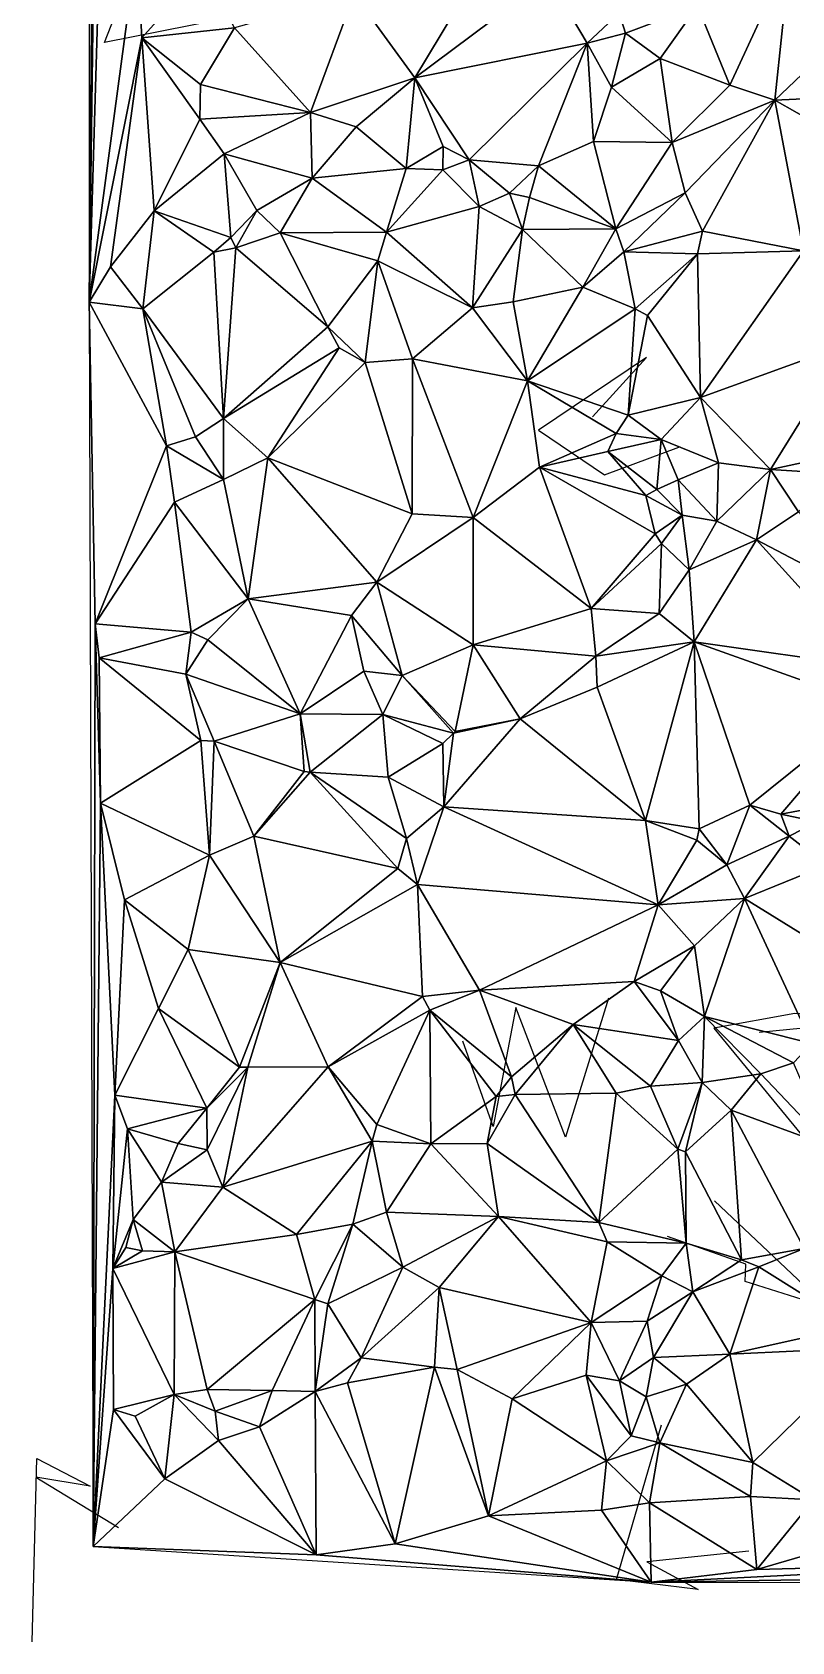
# Model space of a CAD drawing. Header units: metres. Extents: x -15.5 to 15.3, y -15.5 to 15.
# Drawn here: x -15.55 to -8.18, y -15.52 to 0.08 of the extents above; entities that cross this region are included whole.
import ezdxf

# ---------------------------------------------------------------- set-up
doc = ezdxf.new("R2010")
doc.units = ezdxf.units.M
doc.layers.add('CRACKS', color=1, linetype='Continuous')
doc.layers.add('STREET_MESH', color=7, linetype='Continuous')

msp = doc.modelspace()

# ---------------------------------------------------------------- linework, layer by layer
at = {"layer": 'CRACKS'}
for points in [[(-14.213, 0.336, 0.1), (-13.863, 1.221, 0.1), (-13.457, 0.251, 0.1), (-14.845, -0.022, 0.1), (-14.559, 0.714, 0.1)], [(-10.115, -3.65, 0.1), (-9.59, -3.076, 0.1), (-10.638, -3.78, 0.1), (-9.998, -4.21, 0.1), (-9.279, -3.944, 0.1)], [(-9.959, -9.281, 0.1), (-10.376, -10.628, 0.1), (-10.859, -9.371, 0.1), (-11.078, -10.524, 0.1), (-11.372, -9.697, 0.1)], [(-8.498, -9.611, 0.1), (-7.273, -9.492, 0.1), (-8.155, -9.431, 0.1), (-8.939, -9.572, 0.1), (-8.088, -10.607, 0.1)], [(-8.933, -11.247, 0.1), (-7.838, -12.279, 0.1), (-8.636, -12.027, 0.1), (-8.63, -11.86, 0.1), (-9.387, -11.591, 0.1)], [(-8.599, -14.64, 0.1), (-9.588, -14.744, 0.1), (-9.09, -15.01, 0.1), (-9.882, -14.914, 0.1), (-9.446, -13.417, 0.1)], [(-15.546, -15.518, 0.1), (-15.502, -13.741, 0.1), (-14.984, -14.009, 0.1), (-15.511, -13.922, 0.1), (-14.708, -14.409, 0.1)]]:
    msp.add_polyline3d(points, dxfattribs=at)
at = {"layer": 'STREET_MESH'}
for points in [[(-14.937, 4.355), (-14.984, 13.737), (-14.993, -2.539)], [(-14.915, 3.211), (-14.937, 4.355), (-14.993, -2.539)], [(-14.836, 2.829), (-14.915, 3.211), (-14.993, -2.539)], [(-14.532, 0.905), (-14.836, 2.829), (-14.993, -2.539)], [(-14.483, 0.021), (-14.532, 0.905), (-14.993, -2.539)], [(-14.483, 0.021), (-13.877, 0.7), (-14.532, 0.905)], [(-12.425, 0.444), (-11.837, -0.366), (-11.062, 0.924)], [(-11.837, -0.366), (-10.54, 0.603), (-11.062, 0.924)], [(-9.097, 0.329), (-8.782, -0.436), (-8.2, 0.829)], [(-8.782, -0.436), (-8.347, -0.582), (-8.2, 0.829)], [(-8.2, 0.829), (-8.347, -0.582), (-7.631, 0.099)], [(-13.586, 0.12), (-13.877, 0.7), (-14.483, 0.021)], [(-10.54, 0.603), (-11.837, -0.366), (-10.165, -0.03)], [(-9.857, 0.263), (-10.54, 0.603), (-10.165, -0.03)], [(-13.586, 0.12), (-12.849, -0.701), (-12.425, 0.444)], [(-12.849, -0.701), (-11.837, -0.366), (-12.425, 0.444)], [(-9.097, 0.329), (-9.857, 0.263), (-9.795, 0.067)], [(-9.459, -0.179), (-9.097, 0.329), (-9.795, 0.067)], [(-9.459, -0.179), (-8.782, -0.436), (-9.097, 0.329)], [(-9.857, 0.263), (-10.165, -0.03), (-9.795, 0.067)], [(-14.787, -2.197), (-14.483, 0.021), (-14.993, -2.539)], [(-14.364, -1.653), (-14.483, 0.021), (-14.787, -2.197)], [(-13.586, 0.12), (-14.483, 0.021), (-13.913, -0.429)], [(-14.483, 0.021), (-13.92, -0.765), (-13.913, -0.429)], [(-14.364, -1.653), (-13.92, -0.765), (-14.483, 0.021)], [(-12.849, -0.701), (-13.586, 0.12), (-13.913, -0.429)], [(-10.165, -0.03), (-9.93, -0.456), (-9.795, 0.067)], [(-9.93, -0.456), (-9.459, -0.179), (-9.795, 0.067)], [(-8.347, -0.582), (-7.723, -0.552), (-7.631, 0.099)], [(-10.165, -0.03), (-11.837, -0.366), (-11.309, -1.16)], [(-10.165, -0.03), (-11.309, -1.16), (-10.639, -1.218)], [(-10.104, -0.983), (-10.165, -0.03), (-10.639, -1.218)], [(-10.104, -0.983), (-9.93, -0.456), (-10.165, -0.03)], [(-9.344, -0.992), (-9.459, -0.179), (-9.93, -0.456)], [(-8.782, -0.436), (-9.459, -0.179), (-9.344, -0.992)], [(-13.92, -0.765), (-12.849, -0.701), (-13.913, -0.429)], [(-11.837, -0.366), (-12.849, -0.701), (-12.404, -0.841)], [(-11.837, -0.366), (-12.404, -0.841), (-11.92, -1.244)], [(-11.837, -0.366), (-11.92, -1.244), (-11.561, -1.031)], [(-11.309, -1.16), (-11.837, -0.366), (-11.561, -1.031)], [(-9.344, -0.992), (-9.93, -0.456), (-10.104, -0.983)], [(-8.782, -0.436), (-9.344, -0.992), (-8.347, -0.582)], [(-8.347, -0.582), (-9.344, -0.992), (-9.215, -1.48)], [(-8.347, -0.582), (-9.215, -1.48), (-9.048, -1.85)], [(-8.07, -2.041), (-8.347, -0.582), (-9.048, -1.85)], [(-7.723, -0.552), (-8.347, -0.582), (-7.481, -1.071)], [(-7.481, -1.071), (-8.347, -0.582), (-8.07, -2.041)], [(-13.92, -0.765), (-14.364, -1.653), (-13.685, -1.102)], [(-12.849, -0.701), (-13.92, -0.765), (-13.685, -1.102)], [(-12.849, -0.701), (-13.685, -1.102), (-12.833, -1.338)], [(-12.404, -0.841), (-12.849, -0.701), (-12.833, -1.338)], [(-11.92, -1.244), (-12.404, -0.841), (-12.833, -1.338)], [(-11.92, -1.244), (-11.564, -1.257), (-11.561, -1.031)], [(-11.564, -1.257), (-11.309, -1.16), (-11.561, -1.031)], [(-9.889, -1.829), (-10.104, -0.983), (-10.639, -1.218)], [(-9.889, -1.829), (-9.344, -0.992), (-10.104, -0.983)], [(-9.344, -0.992), (-9.889, -1.829), (-9.215, -1.48)], [(-14.364, -1.653), (-13.622, -1.911), (-13.685, -1.102)], [(-13.622, -1.911), (-13.367, -1.649), (-13.685, -1.102)], [(-13.685, -1.102), (-13.367, -1.649), (-12.833, -1.338)], [(-11.92, -1.244), (-12.833, -1.338), (-12.112, -1.861)], [(-11.564, -1.257), (-11.92, -1.244), (-12.112, -1.861)], [(-11.309, -1.16), (-11.564, -1.257), (-11.213, -1.611)], [(-11.309, -1.16), (-10.919, -1.484), (-10.639, -1.218)], [(-10.919, -1.484), (-11.309, -1.16), (-11.213, -1.611)], [(-10.919, -1.484), (-10.725, -1.525), (-10.639, -1.218)], [(-10.725, -1.525), (-9.889, -1.829), (-10.639, -1.218)], [(-13.367, -1.649), (-13.143, -1.867), (-12.833, -1.338)], [(-12.833, -1.338), (-13.143, -1.867), (-12.112, -1.861)], [(-11.213, -1.611), (-11.564, -1.257), (-12.112, -1.861)], [(-10.793, -1.836), (-10.919, -1.484), (-11.213, -1.611)], [(-10.725, -1.525), (-10.919, -1.484), (-10.793, -1.836)], [(-9.889, -1.829), (-10.725, -1.525), (-10.793, -1.836)], [(-9.889, -1.829), (-9.81, -2.052), (-9.215, -1.48)], [(-9.215, -1.48), (-9.81, -2.052), (-9.048, -1.85)], [(-14.364, -1.653), (-14.787, -2.197), (-14.472, -2.602)], [(-13.784, -2.053), (-14.364, -1.653), (-14.472, -2.602)], [(-13.622, -1.911), (-14.364, -1.653), (-13.784, -2.053)], [(-13.367, -1.649), (-13.622, -1.911), (-13.572, -2.013)], [(-13.367, -1.649), (-13.572, -2.013), (-13.143, -1.867)], [(-11.213, -1.611), (-12.112, -1.861), (-11.277, -2.595)], [(-10.793, -1.836), (-11.213, -1.611), (-11.277, -2.595)], [(-13.143, -1.867), (-13.572, -2.013), (-12.679, -2.777)], [(-13.143, -1.867), (-12.197, -2.139), (-12.112, -1.861)], [(-12.197, -2.139), (-13.143, -1.867), (-12.679, -2.777)], [(-12.112, -1.861), (-12.197, -2.139), (-11.277, -2.595)], [(-10.885, -2.535), (-10.793, -1.836), (-11.277, -2.595)], [(-10.885, -2.535), (-10.209, -2.393), (-10.793, -1.836)], [(-10.209, -2.393), (-9.889, -1.829), (-10.793, -1.836)], [(-10.209, -2.393), (-9.81, -2.052), (-9.889, -1.829)], [(-9.81, -2.052), (-9.097, -2.07), (-9.048, -1.85)], [(-9.097, -2.07), (-8.07, -2.041), (-9.048, -1.85)], [(-13.572, -2.013), (-13.622, -1.911), (-13.784, -2.053)], [(-13.572, -2.013), (-13.784, -2.053), (-13.69, -3.667)], [(-13.572, -2.013), (-13.69, -3.667), (-12.679, -2.777)], [(-13.69, -3.667), (-13.784, -2.053), (-14.472, -2.602)], [(-12.317, -3.124), (-12.197, -2.139), (-12.679, -2.777)], [(-12.197, -2.139), (-12.317, -3.124), (-11.86, -3.089)], [(-12.197, -2.139), (-11.86, -3.089), (-11.277, -2.595)], [(-9.81, -2.052), (-10.209, -2.393), (-9.702, -2.603)], [(-9.81, -2.052), (-9.702, -2.603), (-9.097, -2.07)], [(-9.702, -2.603), (-9.58, -2.669), (-9.097, -2.07)], [(-9.097, -2.07), (-9.58, -2.669), (-9.067, -3.463)], [(-8.07, -2.041), (-9.097, -2.07), (-9.067, -3.463)], [(-7.632, -2.941), (-8.07, -2.041), (-9.067, -3.463)], [(-14.472, -2.602), (-14.787, -2.197), (-14.993, -2.539)], [(-10.209, -2.393), (-10.885, -2.535), (-10.746, -3.301)], [(-9.702, -2.603), (-10.209, -2.393), (-10.746, -3.301)], [(-14.954, -14.594), (-14.934, -5.654), (-14.993, -2.539)], [(-14.243, -3.932), (-14.472, -2.602), (-14.993, -2.539)], [(-14.934, -5.654), (-14.243, -3.932), (-14.993, -2.539)], [(-13.962, -3.844), (-13.69, -3.667), (-14.472, -2.602)], [(-14.243, -3.932), (-13.962, -3.844), (-14.472, -2.602)], [(-11.86, -3.089), (-10.746, -3.301), (-11.277, -2.595)], [(-10.746, -3.301), (-10.885, -2.535), (-11.277, -2.595)], [(-9.77, -3.633), (-9.702, -2.603), (-10.746, -3.301)], [(-9.58, -2.669), (-9.702, -2.603), (-9.77, -3.633)], [(-13.69, -3.667), (-12.57, -2.98), (-12.679, -2.777)], [(-12.57, -2.98), (-12.317, -3.124), (-12.679, -2.777)], [(-9.58, -2.669), (-9.77, -3.633), (-9.067, -3.463)], [(-8.388, -4.161), (-7.632, -2.941), (-9.067, -3.463)], [(-8.388, -4.161), (-7.471, -3.962), (-7.632, -2.941)], [(-13.261, -4.047), (-12.57, -2.98), (-13.69, -3.667)], [(-12.57, -2.98), (-13.261, -4.047), (-12.317, -3.124)], [(-11.86, -3.089), (-12.317, -3.124), (-11.862, -4.591)], [(-11.272, -4.626), (-11.86, -3.089), (-11.862, -4.591)], [(-11.272, -4.626), (-10.746, -3.301), (-11.86, -3.089)], [(-12.317, -3.124), (-13.261, -4.047), (-11.862, -4.591)], [(-10.746, -3.301), (-11.272, -4.626), (-10.627, -4.136)], [(-9.885, -3.812), (-9.77, -3.633), (-10.746, -3.301)], [(-9.885, -3.812), (-10.746, -3.301), (-10.627, -4.136)], [(-9.77, -3.633), (-9.45, -3.869), (-9.067, -3.463)], [(-9.45, -3.869), (-8.892, -4.095), (-9.067, -3.463)], [(-8.892, -4.095), (-8.388, -4.161), (-9.067, -3.463)], [(-13.962, -3.844), (-13.69, -4.256), (-13.69, -3.667)], [(-13.69, -4.256), (-13.261, -4.047), (-13.69, -3.667)], [(-9.77, -3.633), (-9.885, -3.812), (-9.45, -3.869)], [(-13.962, -3.844), (-14.243, -3.932), (-13.69, -4.256)], [(-9.966, -3.987), (-9.885, -3.812), (-10.627, -4.136)], [(-9.885, -3.812), (-9.966, -3.987), (-9.45, -3.869)], [(-9.966, -3.987), (-9.492, -4.353), (-9.45, -3.869)], [(-9.492, -4.353), (-9.284, -4.259), (-9.45, -3.869)], [(-9.45, -3.869), (-9.284, -4.259), (-8.892, -4.095)], [(-14.167, -4.475), (-14.243, -3.932), (-14.934, -5.654)], [(-13.69, -4.256), (-14.243, -3.932), (-14.167, -4.475)], [(-13.261, -4.047), (-13.69, -4.256), (-13.451, -5.412)], [(-12.206, -5.251), (-13.261, -4.047), (-13.451, -5.412)], [(-13.261, -4.047), (-12.206, -5.251), (-11.862, -4.591)], [(-9.597, -4.411), (-9.966, -3.987), (-10.627, -4.136)], [(-9.597, -4.411), (-9.492, -4.353), (-9.966, -3.987)], [(-8.388, -4.161), (-7.722, -4.201), (-7.471, -3.962)], [(-10.627, -4.136), (-11.272, -4.626), (-10.128, -5.505)], [(-9.507, -4.783), (-10.627, -4.136), (-10.128, -5.505)], [(-9.507, -4.783), (-9.597, -4.411), (-10.627, -4.136)], [(-9.284, -4.259), (-8.911, -4.66), (-8.892, -4.095)], [(-8.911, -4.66), (-8.388, -4.161), (-8.892, -4.095)], [(-8.388, -4.161), (-8.911, -4.66), (-8.524, -4.84)], [(-8.388, -4.161), (-8.524, -4.84), (-8.117, -4.571)], [(-7.722, -4.201), (-8.388, -4.161), (-8.117, -4.571)], [(-13.69, -4.256), (-14.167, -4.475), (-13.451, -5.412)], [(-9.492, -4.353), (-9.597, -4.411), (-9.246, -4.602)], [(-9.492, -4.353), (-9.246, -4.602), (-9.284, -4.259)], [(-9.284, -4.259), (-9.246, -4.602), (-8.911, -4.66)], [(-14.004, -5.736), (-14.167, -4.475), (-14.934, -5.654)], [(-14.167, -4.475), (-14.004, -5.736), (-13.451, -5.412)], [(-9.597, -4.411), (-9.507, -4.783), (-9.246, -4.602)], [(-12.206, -5.251), (-11.272, -4.626), (-11.862, -4.591)], [(-12.206, -5.251), (-11.27, -5.858), (-11.272, -4.626)], [(-11.272, -4.626), (-11.27, -5.858), (-10.128, -5.505)], [(-9.246, -4.602), (-9.507, -4.783), (-9.446, -4.876)], [(-9.178, -5.131), (-9.246, -4.602), (-9.446, -4.876)], [(-9.246, -4.602), (-9.178, -5.131), (-8.911, -4.66)], [(-8.911, -4.66), (-9.178, -5.131), (-8.524, -4.84)], [(-8.524, -4.84), (-7.281, -5.493), (-8.117, -4.571)], [(-9.507, -4.783), (-10.128, -5.505), (-9.446, -4.876)], [(-9.446, -4.876), (-10.128, -5.505), (-9.467, -5.554)], [(-9.178, -5.131), (-9.446, -4.876), (-9.467, -5.554)], [(-8.524, -4.84), (-9.178, -5.131), (-9.128, -5.83)], [(-7.407, -6.074), (-8.524, -4.84), (-9.128, -5.83)], [(-8.524, -4.84), (-7.407, -6.074), (-7.281, -5.493)], [(-9.128, -5.83), (-9.178, -5.131), (-9.467, -5.554)], [(-12.45, -5.573), (-12.206, -5.251), (-13.451, -5.412)], [(-12.45, -5.573), (-11.959, -6.156), (-12.206, -5.251)], [(-12.206, -5.251), (-11.959, -6.156), (-11.27, -5.858)], [(-14.004, -5.736), (-13.843, -5.809), (-13.451, -5.412)], [(-13.843, -5.809), (-12.947, -6.526), (-13.451, -5.412)], [(-12.947, -6.526), (-12.45, -5.573), (-13.451, -5.412)], [(-12.45, -5.573), (-12.947, -6.526), (-12.332, -6.115)], [(-11.959, -6.156), (-12.45, -5.573), (-12.332, -6.115)], [(-11.27, -5.858), (-10.081, -5.969), (-10.128, -5.505)], [(-10.128, -5.505), (-10.081, -5.969), (-9.467, -5.554)], [(-10.081, -5.969), (-9.128, -5.83), (-9.467, -5.554)], [(-14.883, -7.392), (-14.934, -5.654), (-14.954, -14.594)], [(-14.934, -5.654), (-14.883, -7.392), (-14.897, -5.984)], [(-14.004, -5.736), (-14.934, -5.654), (-14.897, -5.984)], [(-14.056, -6.144), (-14.004, -5.736), (-14.897, -5.984)], [(-14.004, -5.736), (-14.056, -6.144), (-13.843, -5.809)], [(-13.843, -5.809), (-14.056, -6.144), (-12.947, -6.526)], [(-11.959, -6.156), (-11.446, -6.699), (-11.27, -5.858)], [(-11.27, -5.858), (-11.446, -6.699), (-10.817, -6.577)], [(-10.081, -5.969), (-11.27, -5.858), (-10.817, -6.577)], [(-10.081, -5.969), (-10.069, -6.27), (-9.128, -5.83)], [(-10.069, -6.27), (-9.6, -7.562), (-9.128, -5.83)], [(-9.6, -7.562), (-9.081, -7.642), (-9.128, -5.83)], [(-9.128, -5.83), (-8.589, -7.412), (-7.39, -6.449)], [(-7.407, -6.074), (-9.128, -5.83), (-7.39, -6.449)], [(-9.128, -5.83), (-9.081, -7.642), (-8.589, -7.412)], [(-14.883, -7.392), (-13.911, -6.785), (-14.897, -5.984)], [(-13.911, -6.785), (-14.056, -6.144), (-14.897, -5.984)], [(-10.069, -6.27), (-10.081, -5.969), (-10.817, -6.577)], [(-14.056, -6.144), (-13.911, -6.785), (-13.783, -6.791)], [(-12.947, -6.526), (-14.056, -6.144), (-13.783, -6.791)], [(-12.947, -6.526), (-12.146, -6.534), (-12.332, -6.115)], [(-12.146, -6.534), (-11.959, -6.156), (-12.332, -6.115)], [(-12.146, -6.534), (-11.463, -6.716), (-11.959, -6.156)], [(-11.463, -6.716), (-11.446, -6.699), (-11.959, -6.156)], [(-9.6, -7.562), (-10.069, -6.27), (-10.817, -6.577)], [(-12.91, -7.087), (-12.947, -6.526), (-13.783, -6.791)], [(-12.852, -7.092), (-12.146, -6.534), (-12.947, -6.526)], [(-12.91, -7.087), (-12.852, -7.092), (-12.947, -6.526)], [(-12.146, -6.534), (-12.852, -7.092), (-12.096, -7.141)], [(-11.564, -6.816), (-12.146, -6.534), (-12.096, -7.141)], [(-11.564, -6.816), (-11.463, -6.716), (-12.146, -6.534)], [(-8.589, -7.412), (-8.29, -7.5), (-7.39, -6.449)], [(-8.29, -7.5), (-7.776, -7.403), (-7.39, -6.449)], [(-11.555, -7.428), (-9.6, -7.562), (-10.817, -6.577)], [(-11.463, -6.716), (-11.555, -7.428), (-10.817, -6.577)], [(-11.446, -6.699), (-11.463, -6.716), (-10.817, -6.577)], [(-13.911, -6.785), (-14.883, -7.392), (-13.828, -7.897)], [(-13.911, -6.785), (-13.828, -7.897), (-13.783, -6.791)], [(-13.828, -7.897), (-13.397, -7.714), (-13.783, -6.791)], [(-13.397, -7.714), (-12.91, -7.087), (-13.783, -6.791)], [(-11.555, -7.428), (-11.564, -6.816), (-12.096, -7.141)], [(-11.463, -6.716), (-11.564, -6.816), (-11.555, -7.428)], [(-12.852, -7.092), (-12.91, -7.087), (-13.397, -7.714)], [(-12.003, -8.025), (-12.852, -7.092), (-13.397, -7.714)], [(-12.852, -7.092), (-11.919, -7.736), (-12.096, -7.141)], [(-11.919, -7.736), (-12.852, -7.092), (-12.003, -8.025)], [(-11.919, -7.736), (-11.555, -7.428), (-12.096, -7.141)], [(-14.746, -10.221), (-14.883, -7.392), (-14.954, -14.594)], [(-14.65, -8.33), (-14.883, -7.392), (-14.746, -10.221)], [(-14.883, -7.392), (-14.65, -8.33), (-13.828, -7.897)], [(-11.555, -7.428), (-11.919, -7.736), (-11.812, -8.181)], [(-9.478, -8.377), (-11.555, -7.428), (-11.812, -8.181)], [(-11.555, -7.428), (-9.478, -8.377), (-9.6, -7.562)], [(-9.081, -7.642), (-8.814, -7.989), (-8.589, -7.412)], [(-8.814, -7.989), (-8.209, -7.714), (-8.589, -7.412)], [(-8.209, -7.714), (-8.29, -7.5), (-8.589, -7.412)], [(-7.936, -7.573), (-7.776, -7.403), (-8.29, -7.5)], [(-9.478, -8.377), (-9.104, -7.751), (-9.6, -7.562)], [(-9.104, -7.751), (-9.081, -7.642), (-9.6, -7.562)], [(-7.936, -7.573), (-8.29, -7.5), (-8.209, -7.714)], [(-7.936, -7.573), (-8.209, -7.714), (-7.847, -7.993)], [(-13.828, -7.897), (-13.141, -8.937), (-13.397, -7.714)], [(-13.141, -8.937), (-12.003, -8.025), (-13.397, -7.714)], [(-11.919, -7.736), (-12.003, -8.025), (-11.812, -8.181)], [(-8.814, -7.989), (-9.104, -7.751), (-9.478, -8.377)], [(-8.814, -7.989), (-9.081, -7.642), (-9.104, -7.751)], [(-8.209, -7.714), (-8.814, -7.989), (-8.642, -8.317)], [(-7.847, -7.993), (-8.209, -7.714), (-8.642, -8.317)], [(-14.65, -8.33), (-14.035, -8.812), (-13.828, -7.897)], [(-14.035, -8.812), (-13.141, -8.937), (-13.828, -7.897)], [(-12.003, -8.025), (-13.141, -8.937), (-11.812, -8.181)], [(-8.814, -7.989), (-9.478, -8.377), (-8.642, -8.317)], [(-7.847, -7.993), (-8.642, -8.317), (-7.567, -8.983)], [(-13.141, -8.937), (-11.763, -9.267), (-11.812, -8.181)], [(-11.763, -9.267), (-11.21, -9.206), (-11.812, -8.181)], [(-11.21, -9.206), (-9.478, -8.377), (-11.812, -8.181)], [(-14.323, -9.382), (-14.65, -8.33), (-14.746, -10.221)], [(-14.035, -8.812), (-14.65, -8.33), (-14.323, -9.382)], [(-11.21, -9.206), (-9.71, -9.122), (-9.478, -8.377)], [(-9.71, -9.122), (-9.127, -8.775), (-9.478, -8.377)], [(-9.478, -8.377), (-9.127, -8.775), (-8.642, -8.317)], [(-9.127, -8.775), (-9.029, -9.461), (-8.642, -8.317)], [(-9.029, -9.461), (-7.989, -9.721), (-8.642, -8.317)], [(-8.642, -8.317), (-7.989, -9.721), (-7.567, -8.983)], [(-13.536, -9.951), (-14.035, -8.812), (-14.323, -9.382)], [(-14.035, -8.812), (-13.536, -9.951), (-13.141, -8.937)], [(-9.127, -8.775), (-9.71, -9.122), (-9.457, -9.211)], [(-9.029, -9.461), (-9.127, -8.775), (-9.457, -9.211)], [(-13.536, -9.951), (-13.455, -9.95), (-13.141, -8.937)], [(-13.455, -9.95), (-12.677, -9.948), (-13.141, -8.937)], [(-12.677, -9.948), (-11.763, -9.267), (-13.141, -8.937)], [(-9.71, -9.122), (-11.21, -9.206), (-10.303, -9.536)], [(-9.71, -9.122), (-10.303, -9.536), (-9.282, -9.692)], [(-9.71, -9.122), (-9.282, -9.692), (-9.457, -9.211)], [(-12.677, -9.948), (-11.69, -9.397), (-11.763, -9.267)], [(-11.69, -9.397), (-11.21, -9.206), (-11.763, -9.267)], [(-10.901, -10.044), (-11.21, -9.206), (-11.69, -9.397)], [(-11.21, -9.206), (-10.901, -10.044), (-10.303, -9.536)], [(-9.282, -9.692), (-9.029, -9.461), (-9.457, -9.211)], [(-13.852, -10.348), (-14.323, -9.382), (-14.746, -10.221)], [(-13.852, -10.348), (-13.536, -9.951), (-14.323, -9.382)], [(-11.69, -9.397), (-12.677, -9.948), (-12.206, -10.505)], [(-11.683, -10.694), (-11.69, -9.397), (-12.206, -10.505)], [(-11.69, -9.397), (-11.683, -10.694), (-11.05, -10.235)], [(-10.901, -10.044), (-11.69, -9.397), (-11.05, -10.235)], [(-9.051, -10.099), (-9.029, -9.461), (-9.282, -9.692)], [(-9.029, -9.461), (-9.051, -10.099), (-8.484, -10.014)], [(-8.166, -9.907), (-9.029, -9.461), (-8.484, -10.014)], [(-8.166, -9.907), (-7.989, -9.721), (-9.029, -9.461)], [(-10.901, -10.044), (-10.864, -10.214), (-10.303, -9.536)], [(-10.303, -9.536), (-10.864, -10.214), (-9.886, -10.201)], [(-9.282, -9.692), (-10.303, -9.536), (-9.551, -10.134)], [(-10.303, -9.536), (-9.886, -10.201), (-9.551, -10.134)], [(-9.051, -10.099), (-9.282, -9.692), (-9.551, -10.134)], [(-13.455, -9.95), (-13.852, -10.348), (-13.849, -10.751)], [(-13.536, -9.951), (-13.852, -10.348), (-13.455, -9.95)], [(-13.698, -11.113), (-13.455, -9.95), (-13.849, -10.751)], [(-12.677, -9.948), (-13.698, -11.113), (-12.252, -10.667)], [(-13.698, -11.113), (-12.677, -9.948), (-13.455, -9.95)], [(-12.677, -9.948), (-12.252, -10.667), (-12.206, -10.505)], [(-7.816, -10.715), (-8.166, -9.907), (-8.484, -10.014)], [(-10.864, -10.214), (-10.901, -10.044), (-11.05, -10.235)], [(-9.886, -10.201), (-9.289, -10.746), (-9.551, -10.134)], [(-9.289, -10.746), (-9.051, -10.099), (-9.551, -10.134)], [(-9.289, -10.746), (-9.212, -10.77), (-9.051, -10.099)], [(-9.212, -10.77), (-8.772, -10.366), (-9.051, -10.099)], [(-9.051, -10.099), (-8.772, -10.366), (-8.484, -10.014)], [(-8.772, -10.366), (-7.816, -10.715), (-8.484, -10.014)], [(-14.764, -11.902), (-14.746, -10.221), (-14.954, -14.594)], [(-14.764, -11.902), (-14.622, -10.549), (-14.746, -10.221)], [(-14.622, -10.549), (-13.852, -10.348), (-14.746, -10.221)], [(-11.05, -10.235), (-11.683, -10.694), (-11.136, -10.689)], [(-10.864, -10.214), (-11.05, -10.235), (-11.136, -10.689)], [(-10.052, -11.456), (-10.864, -10.214), (-11.136, -10.689)], [(-9.886, -10.201), (-10.864, -10.214), (-10.052, -11.456)], [(-9.289, -10.746), (-9.886, -10.201), (-10.052, -11.456)], [(-14.132, -10.691), (-13.852, -10.348), (-14.622, -10.549)], [(-13.852, -10.348), (-14.132, -10.691), (-13.849, -10.751)], [(-9.212, -10.77), (-8.671, -11.818), (-8.772, -10.366)], [(-7.816, -10.715), (-8.772, -10.366), (-8.062, -11.708)], [(-8.772, -10.366), (-8.671, -11.818), (-8.062, -11.708)], [(-14.566, -11.426), (-14.622, -10.549), (-14.764, -11.902)], [(-14.622, -10.549), (-14.566, -11.426), (-14.292, -11.064)], [(-14.132, -10.691), (-14.622, -10.549), (-14.292, -11.064)], [(-12.252, -10.667), (-11.683, -10.694), (-12.206, -10.505)], [(-13.849, -10.751), (-14.132, -10.691), (-14.292, -11.064)], [(-13.698, -11.113), (-13.849, -10.751), (-14.292, -11.064)], [(-12.252, -10.667), (-13.698, -11.113), (-12.983, -11.571)], [(-12.437, -11.472), (-12.252, -10.667), (-12.983, -11.571)], [(-12.252, -10.667), (-12.437, -11.472), (-12.113, -11.354)], [(-11.683, -10.694), (-12.252, -10.667), (-12.113, -11.354)], [(-11.025, -11.398), (-11.683, -10.694), (-12.113, -11.354)], [(-11.683, -10.694), (-11.025, -11.398), (-11.136, -10.689)], [(-11.025, -11.398), (-10.052, -11.456), (-11.136, -10.689)], [(-9.289, -10.746), (-10.052, -11.456), (-9.206, -11.656)], [(-9.212, -10.77), (-9.289, -10.746), (-9.206, -11.656)], [(-8.671, -11.818), (-9.212, -10.77), (-9.206, -11.656)], [(-14.566, -11.426), (-14.163, -11.739), (-14.292, -11.064)], [(-14.163, -11.739), (-13.698, -11.113), (-14.292, -11.064)], [(-13.698, -11.113), (-14.163, -11.739), (-12.983, -11.571)], [(-12.437, -11.472), (-11.953, -11.888), (-12.113, -11.354)], [(-11.953, -11.888), (-11.025, -11.398), (-12.113, -11.354)], [(-14.639, -11.699), (-14.566, -11.426), (-14.764, -11.902)], [(-14.639, -11.699), (-14.478, -11.73), (-14.566, -11.426)], [(-14.566, -11.426), (-14.478, -11.73), (-14.163, -11.739)], [(-12.807, -12.203), (-12.437, -11.472), (-12.983, -11.571)], [(-12.437, -11.472), (-12.807, -12.203), (-12.68, -12.242)], [(-11.953, -11.888), (-12.437, -11.472), (-12.68, -12.242)], [(-11.025, -11.398), (-11.953, -11.888), (-11.6, -12.086)], [(-11.025, -11.398), (-11.6, -12.086), (-10.128, -12.423)], [(-9.972, -11.643), (-11.025, -11.398), (-10.128, -12.423)], [(-11.025, -11.398), (-9.972, -11.643), (-10.052, -11.456)], [(-10.052, -11.456), (-9.972, -11.643), (-9.206, -11.656)], [(-14.163, -11.739), (-12.807, -12.203), (-12.983, -11.571)], [(-9.442, -11.972), (-9.972, -11.643), (-10.128, -12.423)], [(-9.972, -11.643), (-9.442, -11.972), (-9.206, -11.656)], [(-9.442, -11.972), (-9.141, -12.127), (-9.206, -11.656)], [(-9.141, -12.127), (-8.671, -11.818), (-9.206, -11.656)], [(-14.478, -11.73), (-14.639, -11.699), (-14.764, -11.902)], [(-14.163, -11.739), (-14.478, -11.73), (-14.764, -11.902)], [(-14.17, -13.123), (-14.163, -11.739), (-14.764, -11.902)], [(-13.85, -13.072), (-14.163, -11.739), (-14.17, -13.123)], [(-13.85, -13.072), (-12.807, -12.203), (-14.163, -11.739)], [(-8.671, -11.818), (-9.141, -12.127), (-8.501, -11.884)], [(-8.671, -11.818), (-8.501, -11.884), (-8.062, -11.708)], [(-8.501, -11.884), (-7.577, -12.462), (-8.062, -11.708)], [(-14.758, -13.268), (-14.764, -11.902), (-14.954, -14.594)], [(-14.758, -13.268), (-14.17, -13.123), (-14.764, -11.902)], [(-11.953, -11.888), (-12.68, -12.242), (-12.356, -12.768)], [(-11.6, -12.086), (-11.953, -11.888), (-12.356, -12.768)], [(-9.586, -12.413), (-9.442, -11.972), (-10.128, -12.423)], [(-9.586, -12.413), (-9.141, -12.127), (-9.442, -11.972)], [(-8.501, -11.884), (-9.141, -12.127), (-8.785, -12.732)], [(-8.501, -11.884), (-8.785, -12.732), (-7.577, -12.462)], [(-11.645, -12.857), (-11.6, -12.086), (-12.356, -12.768)], [(-11.645, -12.857), (-11.426, -12.879), (-11.6, -12.086)], [(-11.6, -12.086), (-11.426, -12.879), (-10.128, -12.423)], [(-9.523, -12.765), (-9.141, -12.127), (-9.586, -12.413)], [(-9.141, -12.127), (-9.523, -12.765), (-8.785, -12.732)], [(-13.85, -13.072), (-13.22, -13.082), (-12.807, -12.203)], [(-12.807, -12.203), (-13.22, -13.082), (-12.802, -13.093)], [(-12.807, -12.203), (-12.802, -13.093), (-12.68, -12.242)], [(-12.68, -12.242), (-12.802, -13.093), (-12.356, -12.768)], [(-11.426, -12.879), (-10.893, -13.164), (-10.128, -12.423)], [(-10.893, -13.164), (-10.175, -12.936), (-10.128, -12.423)], [(-10.175, -12.936), (-9.854, -12.991), (-10.128, -12.423)], [(-9.854, -12.991), (-9.586, -12.413), (-10.128, -12.423)], [(-9.523, -12.765), (-9.586, -12.413), (-9.854, -12.991)], [(-8.785, -12.732), (-7.42, -12.668), (-7.577, -12.462)], [(-12.802, -13.093), (-12.489, -13.01), (-12.356, -12.768)], [(-12.489, -13.01), (-11.645, -12.857), (-12.356, -12.768)], [(-9.523, -12.765), (-9.854, -12.991), (-9.594, -13.144)], [(-9.205, -13.021), (-9.523, -12.765), (-9.594, -13.144)], [(-9.523, -12.765), (-9.205, -13.021), (-8.785, -12.732)], [(-8.785, -12.732), (-9.205, -13.021), (-8.561, -13.78)], [(-7.42, -12.668), (-8.785, -12.732), (-8.561, -13.78)], [(-7.973, -14.141), (-7.42, -12.668), (-8.561, -13.78)], [(-11.645, -12.857), (-12.489, -13.01), (-12.026, -14.57)], [(-11.645, -12.857), (-12.026, -14.57), (-11.122, -14.297)], [(-11.426, -12.879), (-11.645, -12.857), (-11.122, -14.297)], [(-10.893, -13.164), (-11.426, -12.879), (-11.122, -14.297)], [(-10.175, -12.936), (-10.893, -13.164), (-9.979, -13.766)], [(-9.739, -13.524), (-10.175, -12.936), (-9.979, -13.766)], [(-9.739, -13.524), (-9.854, -12.991), (-10.175, -12.936)], [(-13.85, -13.072), (-14.17, -13.123), (-13.773, -13.283)], [(-13.22, -13.082), (-13.85, -13.072), (-13.773, -13.283)], [(-13.342, -13.434), (-13.22, -13.082), (-13.773, -13.283)], [(-12.802, -13.093), (-13.22, -13.082), (-13.342, -13.434)], [(-12.802, -13.093), (-13.342, -13.434), (-12.793, -14.675)], [(-12.489, -13.01), (-12.802, -13.093), (-12.026, -14.57)], [(-12.026, -14.57), (-12.802, -13.093), (-12.793, -14.675)], [(-9.854, -12.991), (-9.739, -13.524), (-9.594, -13.144)], [(-9.462, -13.591), (-9.205, -13.021), (-9.594, -13.144)], [(-9.205, -13.021), (-9.462, -13.591), (-8.561, -13.78)], [(-14.547, -13.331), (-14.17, -13.123), (-14.758, -13.268)], [(-14.17, -13.123), (-14.547, -13.331), (-14.259, -13.939)], [(-13.74, -13.569), (-14.17, -13.123), (-14.259, -13.939)], [(-14.17, -13.123), (-13.74, -13.569), (-13.773, -13.283)], [(-9.979, -13.766), (-10.893, -13.164), (-11.122, -14.297)], [(-9.739, -13.524), (-9.462, -13.591), (-9.594, -13.144)], [(-14.259, -13.939), (-14.758, -13.268), (-14.954, -14.594)], [(-14.259, -13.939), (-14.547, -13.331), (-14.758, -13.268)], [(-13.74, -13.569), (-13.342, -13.434), (-13.773, -13.283)], [(-13.342, -13.434), (-13.74, -13.569), (-12.793, -14.675)], [(-9.462, -13.591), (-9.739, -13.524), (-9.979, -13.766)], [(-13.74, -13.569), (-14.259, -13.939), (-12.793, -14.675)], [(-9.562, -14.173), (-9.462, -13.591), (-9.979, -13.766)], [(-9.462, -13.591), (-9.562, -14.173), (-8.584, -14.111)], [(-9.462, -13.591), (-8.584, -14.111), (-8.561, -13.78)], [(-10.029, -14.243), (-9.979, -13.766), (-11.122, -14.297)], [(-10.029, -14.243), (-9.562, -14.173), (-9.979, -13.766)], [(-8.584, -14.111), (-7.973, -14.141), (-8.561, -13.78)], [(-12.793, -14.675), (-14.259, -13.939), (-14.954, -14.594)], [(-9.562, -14.173), (-10.029, -14.243), (-9.545, -14.94)], [(-8.584, -14.111), (-9.562, -14.173), (-8.522, -14.818)], [(-8.522, -14.818), (-9.562, -14.173), (-9.545, -14.94)], [(-7.973, -14.141), (-8.584, -14.111), (-8.522, -14.818)], [(-7.973, -14.141), (-8.522, -14.818), (-7.006, -14.374)], [(-11.122, -14.297), (-12.026, -14.57), (-9.545, -14.94)], [(-10.029, -14.243), (-11.122, -14.297), (-9.545, -14.94)], [(-8.522, -14.818), (-5.56, -14.741), (-7.006, -14.374)], [(-12.793, -14.675), (-14.954, -14.594), (-9.545, -14.94)], [(-12.026, -14.57), (-12.793, -14.675), (-9.545, -14.94)], [(-5.56, -14.741), (-8.522, -14.818), (-9.545, -14.94)], [(1.146, -14.775), (-5.56, -14.741), (-9.545, -14.94)], [(4.965, -14.962), (1.146, -14.775), (-9.545, -14.94)]]:
    msp.add_3dface(points, dxfattribs=at)

doc.saveas('drawing.dxf')
